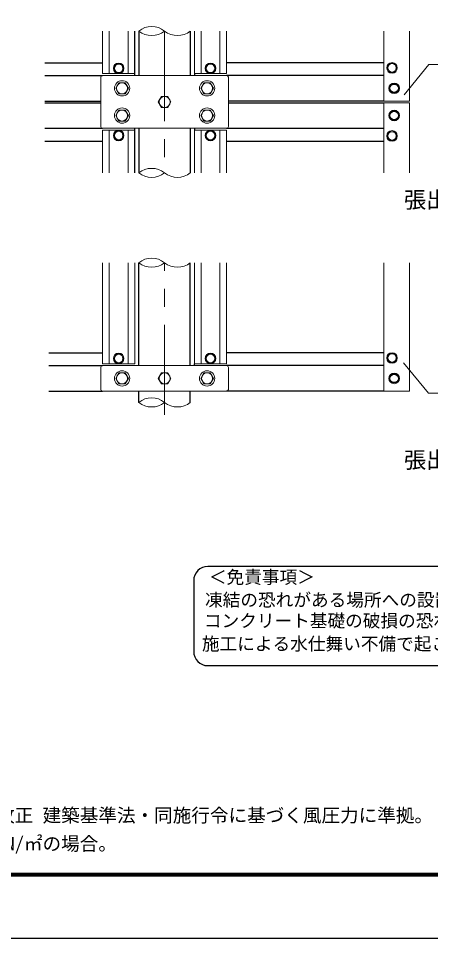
# Model space of a CAD drawing. Units: millimetres, scale not verified. Extents: x -4200 to 4200, y -2970 to 2970.
# Drawn here: x 646 to 2101, y -2970 to 276 of the extents above; entities that cross this region are included whole.
import ezdxf
from ezdxf.enums import TextEntityAlignment as Align

# ---------------------------------------------------------------- set-up
doc = ezdxf.new("R2010")
doc.units = ezdxf.units.MM
doc.header["$LTSCALE"] = 10
doc.linetypes.add('USER1', pattern=[50.8, 31.75, -6.35, 6.35, -6.35])
for name, color, linetype, lineweight in [('0-0_D-TTL', 7, 'Continuous', 25), ('0-1_D-TTL-TXT', 7, 'Continuous', 25), ('0-2_D-STR1', 1, 'Continuous', 25), ('0-3_D-STR3', 3, 'Continuous', 13), ('0-4_D-BMK', 2, 'USER1', 13), ('0-5_D-STR-DIM', 7, 'Continuous', 13), ('0-6_0', 7, 'Continuous', 25), ('0-8_D-STR-TXT', 7, 'Continuous', 13)]:
    doc.layers.add(name, color=color, linetype=linetype, lineweight=lineweight)
doc.styles.add('ＭＳ ゴシック', font='')
doc.styles.get('ＭＳ ゴシック').set_extended_font_data('MS Gothic')

msp = doc.modelspace()

# ---------------------------------------------------------------- linework, layer by layer
at = {"layer": '0-0_D-TTL', "color": 2}
msp.add_lwpolyline([(-4199.68, 2970), (4200.32, 2970), (4200.32, -2970), (-4199.68, -2970)], close=True, dxfattribs=at)
at = {"layer": '0-0_D-TTL'}
for points in [[(-3929.68, 2750), (3930.32, 2750), (3930.32, -2750), (-3929.68, -2750)], [(-3927.18, 2747.5), (3927.82, 2747.5), (3927.82, -2747.5), (-3927.18, -2747.5)], [(-3924.68, 2745), (3925.32, 2745), (3925.32, -2745), (-3924.68, -2745)], [(-3922.18, 2742.5), (3922.82, 2742.5), (3922.82, -2742.5), (-3922.18, -2742.5)], [(-3919.68, 2740), (3920.32, 2740), (3920.32, -2740), (-3919.68, -2740)]]:
    msp.add_lwpolyline(points, close=True, dxfattribs=at)
at = {"layer": '0-1_D-TTL-TXT', "color": 2}
for p, q in [((3760.45, -1657.11), (1314.9, -1657.11)), ((1264.9, -1707.11), (1264.9, -1957.11)), ((1314.9, -2007.11), (3760.45, -2007.11))]:
    msp.add_line(p, q, dxfattribs=at)
for centre, start, end in [((1314.9, -1707.11), 90, 180), ((1314.9, -1957.11), 180, 270)]:
    msp.add_arc(centre, 50, start, end, dxfattribs=at)
at = {"layer": '0-2_D-STR1'}
for p, q in [((1057.22, 74.4), (1057.22, 231.4)), ((1071.47, 231.4), (1071.47, 74.4)), ((1252.97, 231.4), (1252.97, 74.4)), ((740.2, 119.4), (943.22, 119.4)), ((1936.22, 119.4), (1381.22, 119.4)), ((740.2, 74.4), (943.22, 74.4)), ((1267.22, 81.15), (1267.22, 74.4)), ((1936.22, 74.4), (1381.22, 74.4)), ((740.2, -15.6), (937.22, -15.6)), ((740.2, -21.6), (937.22, -21.6)), ((1936.22, -15.6), (1387.22, -15.6)), ((1387.22, -21.6), (1936.22, -21.6)), ((740.2, -111.6), (943.22, -111.6)), ((1057.22, -268.98), (1057.22, -111.6)), ((1071.47, -111.6), (1071.47, -268.98)), ((1252.97, -111.6), (1252.97, -268.98)), ((1267.22, -111.6), (1267.22, -118.35)), ((1381.25, -111.6), (1936.22, -111.6)), ((740.2, -156.6), (943.22, -156.6)), ((1381.22, -156.6), (1936.22, -156.6)), ((1071.47, -948.87), (1071.47, -585.7)), ((1252.97, -948.87), (1252.97, -585.7)), ((754.3, -903.87), (943.22, -903.87)), ((1936.22, -903.87), (1381.22, -903.87)), ((754.3, -948.87), (943.22, -948.87)), ((1267.22, -948.87), (1267.22, -942.12)), ((1936.22, -948.87), (1381.22, -948.87)), ((754.3, -1038.87), (943.22, -1038.87)), ((1071.47, -1078.58), (1071.47, -1038.87)), ((1252.97, -1078.58), (1252.97, -1038.87)), ((1936.22, -1038.87), (1381.22, -1038.87))]:
    msp.add_line(p, q, dxfattribs=at)
at = {"layer": '0-3_D-STR3'}
for p, q in [((943.22, 231.4), (943.22, 81.15)), ((967.22, 231.4), (967.22, 81.15)), ((1033.22, 231.4), (1033.22, 81.15)), ((1057.22, 231.4), (1057.22, 81.15)), ((1267.22, 231.4), (1267.22, 81.15)), ((1291.22, 231.4), (1291.22, 81.15)), ((1357.22, 231.4), (1357.22, 81.15)), ((1381.22, 231.4), (1381.22, 81.15)), ((2026.22, 231.4), (2026.22, -15.6)), ((937.22, 68.4), (937.22, -105.6)), ((943.22, 81.15), (1057.22, 81.15)), ((943.22, 74.4), (1381.22, 74.4)), ((1267.22, 81.15), (1381.22, 81.15)), ((1387.22, 68.4), (1387.22, -105.6)), ((2017.22, -21.6), (1936.22, -21.6)), ((943.22, -111.6), (1381.22, -111.6)), ((943.22, -118.35), (1057.22, -118.35)), ((943.22, -118.35), (943.22, -268.98)), ((967.22, -118.35), (967.22, -268.98)), ((1033.22, -118.35), (1033.22, -268.98)), ((1057.22, -118.35), (1057.22, -268.98)), ((1267.22, -118.35), (1381.22, -118.35)), ((1267.22, -118.35), (1267.22, -268.98)), ((1291.22, -118.35), (1291.22, -268.98)), ((1357.22, -118.35), (1357.22, -268.98)), ((1381.22, -118.35), (1381.22, -268.98)), ((943.22, -942.12), (943.22, -585.7)), ((967.22, -942.12), (967.22, -585.7)), ((1033.22, -942.12), (1033.22, -585.7)), ((1057.22, -942.12), (1057.22, -585.7)), ((1267.22, -942.12), (1267.22, -585.7)), ((1267.22, -585.7), (1267.22, -942.12)), ((1291.22, -942.12), (1291.22, -585.7)), ((1291.22, -585.7), (1291.22, -942.12)), ((1357.22, -942.12), (1357.22, -585.7)), ((1357.22, -585.7), (1357.22, -942.12)), ((1381.22, -942.12), (1381.22, -585.7)), ((1381.22, -585.7), (1381.22, -942.12)), ((937.22, -1032.87), (937.22, -954.87)), ((1057.22, -942.12), (943.22, -942.12)), ((943.22, -948.87), (1381.22, -948.87)), ((1267.22, -942.12), (1381.22, -942.12)), ((1267.22, -942.12), (1381.22, -942.12)), ((1387.22, -1032.87), (1387.22, -954.87)), ((943.22, -1038.87), (1381.22, -1038.87)), ((2017.22, -1038.87), (1936.22, -1038.87))]:
    msp.add_line(p, q, dxfattribs=at)
for points in [[(2026.22, -15.6), (1936.22, -15.6), (1936.22, 231.4)], [(1936.22, -268.98), (1936.22, -21.6), (2026.22, -21.6), (2026.22, -268.98)], [(1936.22, -585.7), (1936.22, -1038.87), (2026.22, -1038.87), (2026.22, -585.7)]]:
    msp.add_lwpolyline(points, dxfattribs=at)
for points in [[(982.9, 99.9), (991.56, 114.9), (1008.88, 114.9), (1017.54, 99.9), (1008.88, 84.9), (991.56, 84.9)], [(1306.9, 99.9), (1315.56, 114.9), (1332.88, 114.9), (1341.54, 99.9), (1332.88, 84.9), (1315.56, 84.9)], [(1982.04, 101.4), (1973.38, 86.4), (1956.06, 86.4), (1947.4, 101.4), (1956.06, 116.4), (1973.38, 116.4)], [(1034.72, 29.4), (1023.5, 48.9), (1000.95, 48.9), (989.72, 29.4), (1000.95, 9.9), (1023.5, 9.9)], [(1334.72, 29.4), (1323.5, 48.9), (1300.95, 48.9), (1289.72, 29.4), (1300.95, 9.9), (1323.5, 9.9)], [(1989.54, 29.4), (1980.88, 44.4), (1963.56, 44.4), (1954.9, 29.4), (1963.56, 14.4), (1980.88, 14.4)], [(1184.72, -18.6), (1173.5, 0.9), (1150.95, 0.9), (1139.72, -18.6), (1150.95, -38.1), (1173.5, -38.1)], [(1034.72, -66.6), (1023.5, -47.1), (1000.95, -47.1), (989.72, -66.6), (1000.95, -86.1), (1023.5, -86.1)], [(1334.72, -66.6), (1323.5, -47.1), (1300.95, -47.1), (1289.72, -66.6), (1300.95, -86.1), (1323.5, -86.1)], [(1989.54, -66.6), (1980.88, -51.6), (1963.56, -51.6), (1954.9, -66.6), (1963.56, -81.6), (1980.88, -81.6)], [(982.9, -137.1), (991.56, -122.1), (1008.88, -122.1), (1017.54, -137.1), (1008.88, -152.1), (991.56, -152.1)], [(1306.9, -137.1), (1315.56, -122.1), (1332.88, -122.1), (1341.54, -137.1), (1332.88, -152.1), (1315.56, -152.1)], [(1982.04, -138.6), (1973.38, -123.6), (1956.06, -123.6), (1947.4, -138.6), (1956.06, -153.6), (1973.38, -153.6)], [(1017.54, -923.37), (1008.88, -938.37), (991.56, -938.37), (982.9, -923.37), (991.56, -908.37), (1008.88, -908.37)], [(1306.9, -923.37), (1315.56, -938.37), (1332.88, -938.37), (1341.54, -923.37), (1332.88, -908.37), (1315.56, -908.37)], [(1982.04, -921.87), (1973.38, -936.87), (1956.06, -936.87), (1947.4, -921.87), (1956.06, -906.87), (1973.38, -906.87)], [(1034.72, -993.87), (1023.5, -1013.37), (1000.95, -1013.37), (989.72, -993.87), (1000.95, -974.37), (1023.5, -974.37)], [(1184.72, -993.87), (1173.5, -974.37), (1150.95, -974.37), (1139.72, -993.87), (1150.95, -1013.37), (1173.5, -1013.37)], [(1334.72, -993.87), (1323.5, -1013.37), (1300.95, -1013.37), (1289.72, -993.87), (1300.95, -974.37), (1323.5, -974.37)], [(1989.54, -993.87), (1980.88, -1008.87), (1963.56, -1008.87), (1954.9, -993.87), (1963.56, -978.87), (1980.88, -978.87)]]:
    msp.add_lwpolyline(points, close=True, dxfattribs=at)
for centre, radius in [((1000.22, 99.9), 18.75), ((1000.22, 99.9), 15), ((1324.22, 99.9), 18.75), ((1324.22, 99.9), 15), ((1964.72, 101.4), 18.75), ((1964.72, 101.4), 15), ((1012.22, 29.4), 27), ((1012.22, 29.4), 19.5), ((1312.22, 29.4), 27), ((1312.22, 29.4), 19.5), ((1972.22, 29.4), 18.75), ((1972.22, 29.4), 15), ((1162.22, -18.6), 19.5), ((1012.22, -66.6), 27), ((1012.22, -66.6), 19.5), ((1312.22, -66.6), 27), ((1312.22, -66.6), 19.5), ((1972.22, -66.6), 18.75), ((1972.22, -66.6), 15), ((1000.22, -137.1), 18.75), ((1000.22, -137.1), 15), ((1324.22, -137.1), 18.75), ((1324.22, -137.1), 15), ((1964.72, -138.6), 18.75), ((1964.72, -138.6), 15), ((1000.22, -923.37), 18.75), ((1000.22, -923.37), 15), ((1324.22, -923.37), 18.75), ((1324.22, -923.37), 15), ((1964.72, -921.87), 18.75), ((1964.72, -921.87), 15), ((1012.22, -993.87), 27), ((1312.22, -993.87), 27), ((1012.22, -993.87), 19.5), ((1162.22, -993.87), 19.5), ((1312.22, -993.87), 19.5), ((1972.22, -993.87), 18.75), ((1972.22, -993.87), 15)]:
    msp.add_circle(centre, radius, dxfattribs=at)
for centre, start, end in [((943.22, 68.4), 90, 180), ((1381.22, 68.4), 0, 90), ((943.22, -105.6), 180, 270), ((1381.22, -105.6), 270, 0), ((943.22, -954.87), 90, 180), ((1381.22, -954.87), 0, 90), ((943.22, -1032.87), 180, 270), ((1381.22, -1032.87), 270, 0)]:
    msp.add_arc(centre, 6, start, end, dxfattribs=at)
at = {"layer": '0-4_D-BMK'}
for p, q in [((1162.22, 231.4), (1162.22, -268.98)), ((1162.22, -1122.32), (1162.22, -585.7))]:
    msp.add_line(p, q, dxfattribs=at)
at = {"layer": '0-5_D-STR-DIM'}
for centre, start, end in [((1116.85, 175.42), 50.97549, 129.02451), ((1116.85, 287.39), 230.97549, 309.02451), ((1207.6, 287.39), 230.97549, 309.02451), ((1116.85, -324.96), 50.97549, 129.02451), ((1116.85, -212.99), 230.97549, 309.02451), ((1207.6, -212.99), 230.97549, 309.02451), ((1116.85, -641.68), 50.97549, 129.02451), ((1116.85, -529.71), 230.97549, 309.02451), ((1207.6, -529.71), 230.97549, 309.02451), ((1116.85, -1134.57), 50.97549, 129.02451), ((1116.85, -1022.6), 230.97549, 309.02451), ((1207.6, -1022.6), 230.97549, 309.02451)]:
    msp.add_arc(centre, 72.06, start, end, dxfattribs=at)
at = {"layer": '0-6_0'}
for centre in [(1972.22, 29.4), (1972.22, -66.6), (1972.22, -66.6), (1972.22, -993.87), (1972.22, -993.87)]:
    msp.add_circle(centre, 15, dxfattribs=at)
at = {"layer": '0-8_D-STR-TXT'}
for p, q in [((2094.85, 114), (2007.67, 6.11)), ((2094.85, 114), (2362.92, 114)), ((2093.04, -1046.33), (2005.86, -938.43)), ((2093.04, -1046.33), (2361.11, -1046.33))]:
    msp.add_line(p, q, dxfattribs=at)

# ---------------------------------------------------------------- texts
at = {"layer": '0-1_D-TTL-TXT', "style": 'ＭＳ ゴシック'}
for s, height, p in [('張出部中段取付詳細', 57.7, (2006.68, -410.21)), ('張出部下段取付詳細', 57.7, (2006.68, -1327.58)), ('＜免責事項＞ \u3000\u3000', 45.67, (1318.61, -1731.28)), ('凍結の恐れがある場所への設置は、内部に溜まった雨水等の凍結融解により支柱の破損や', 45.67, (1305.08, -1811.78)), ('コンクリート基礎の破損の恐れがありますので施工時、水仕舞いを行ってください。', 45.67, (1300.97, -1885.2)), ('施工による水仕舞い不備で起こる支柱・基礎の破損について当社は責任を負いかねます。 ', 45.67, (1293.98, -1966.7)), ('（設計条件）風荷重：昭和57年改正 建築基準法・同施行令に基づく風圧力に準拠。', 48.09, (-350.28, -2573.6)), ('（基礎条件）長期許容地耐力98kN/㎡の場合。', 48.09, (-350.28, -2673.6))]:
    msp.add_text(s, height=height, dxfattribs=at).set_placement(p, align=Align.BOTTOM_LEFT)

doc.saveas('drawing.dxf')
